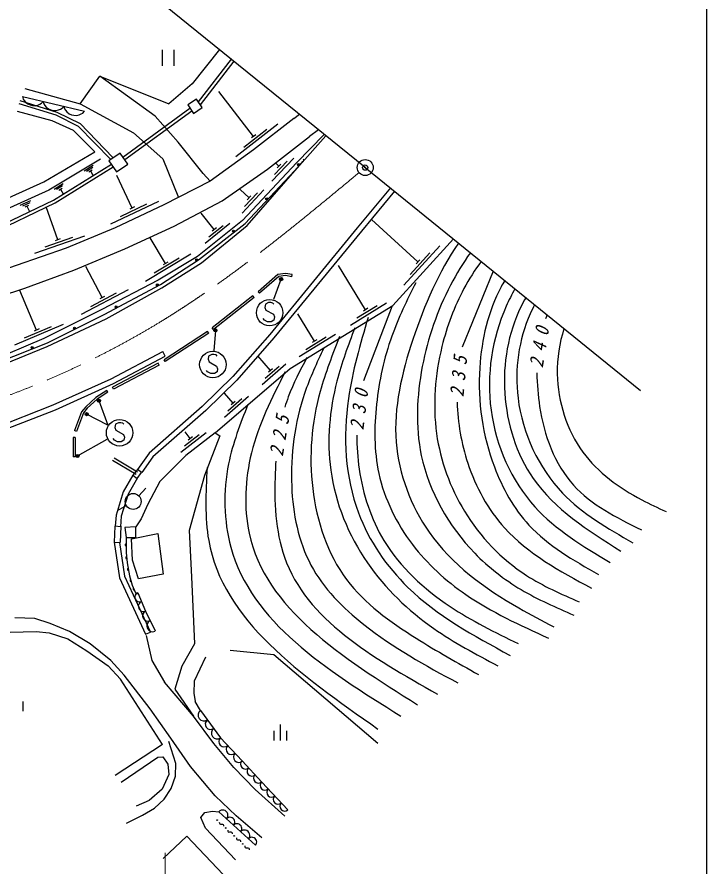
# Model space of a CAD drawing. Units: millimetres, scale not verified. Extents: x 40000 to 680000, y 20000 to 380000.
# Drawn here: x 513882 to 579000, y 238534 to 318805 of the extents above; entities that cross this region are included whole.
import ezdxf

# ---------------------------------------------------------------- set-up
doc = ezdxf.new("R2010")
doc.units = ezdxf.units.MM
doc.header["$LTSCALE"] = 1000
doc.header["$PDMODE"] = 32
doc.header["$PDSIZE"] = 500
doc.linetypes.add('CHAIN', pattern=[18.5, 12, -1.5, 3.5, -1.5])
for name, color, linetype, lineweight in [('M-BGD', 7, 'Continuous', 25), ('M-BMK', 2, 'CHAIN', 13), ('M-BMK-SRVR', 3, 'Continuous', 25), ('M-STR-HTXT', 7, 'Continuous', 13), ('M-STR-STRC', 7, 'Continuous', 25), ('M-TTL-BAND', 7, 'Continuous', 25)]:
    doc.layers.add(name, color=color, linetype=linetype, lineweight=lineweight)
doc.layers.add('M-OTRS', color=6, linetype='Continuous')
doc.styles.add('ＭＳ ゴシック', font='')
doc.styles.get('ＭＳ ゴシック').set_extended_font_data('MS Gothic')

msp = doc.modelspace()

# ---------------------------------------------------------------- linework, layer by layer
at = {"layer": 'M-BGD'}
for p, q in [((527581, 315689), (527581, 314189)), ((528721, 314189), (528721, 315689)), ((531005, 310789), (534119, 314821)), ((534353, 314632), (531176, 310520)), ((536210, 307534), (532934, 311760)), ((514405, 311283), (520244, 309902)), ((523868, 305580), (530196, 310201)), ((524045, 305337), (530373, 309959)), ((539997, 309205), (540533, 309622)), ((538492, 308670), (534541, 305607)), ((537450, 308179), (535277, 306494)), ((536408, 307687), (536013, 307381)), ((542332, 308163), (541483, 307520)), ((539998, 305484), (537944, 303298)), ((539388, 305200), (538190, 303924)), ((540527, 304790), (540868, 305155)), ((520221, 304284), (521078, 304798)), ((521023, 304578), (520440, 304229)), ((520660, 304174), (520968, 304359)), ((520814, 304266), (521081, 303820)), ((535418, 299319), (540527, 304790)), ((538607, 304733), (538320, 305002)), ((538778, 304915), (538435, 304551)), ((524760, 300767), (523290, 303842)), ((517385, 302555), (518243, 303069)), ((518188, 302850), (517604, 302500)), ((517824, 302445), (518133, 302630)), ((532103, 303304), (527728, 301077)), ((517978, 302538), (518246, 302092)), ((535784, 301730), (534936, 302527)), ((537176, 302480), (535121, 300294)), ((536566, 302196), (535367, 300921)), ((535955, 301912), (535613, 301548)), ((514177, 301040), (515181, 301491)), ((515092, 301258), (514410, 300951)), ((514643, 300863), (515004, 301025)), ((527231, 301394), (522720, 299238)), ((526108, 301135), (523627, 299949)), ((514823, 300944), (515058, 300422)), ((517723, 297761), (516631, 300887)), ((524985, 300875), (524534, 300659)), ((532499, 298744), (531263, 300280)), ((551722, 295674), (547351, 299671)), ((531021, 295874), (535418, 299319)), ((533981, 299295), (531644, 297415)), ((533337, 299098), (531974, 298001)), ((532694, 298901), (532304, 298588)), ((520248, 298113), (515528, 296464)), ((519103, 297978), (516507, 297071)), ((517959, 297843), (517487, 297678)), ((527886, 295537), (526437, 297954)), ((553778, 297181), (550404, 293492)), ((530288, 296394), (525999, 293823)), ((552834, 296520), (550978, 294491)), ((529194, 296030), (526835, 294616)), ((527430, 293541), (531021, 295874)), ((528101, 295666), (527672, 295409)), ((551891, 295858), (551553, 295489)), ((521917, 292309), (520367, 295254)), ((546786, 291162), (544209, 295337)), ((558829, 294790), (555893, 287613)), ((539831, 294281), (539862, 294479)), ((524362, 293031), (519937, 290702)), ((522104, 290707), (527430, 293541)), ((515736, 289246), (514151, 292976)), ((523250, 292728), (520817, 291447)), ((522138, 292425), (521696, 292193)), ((536147, 292460), (532296, 289449)), ((536270, 292302), (532419, 289292)), ((536270, 292302), (536147, 292460)), ((536763, 292713), (536632, 292864)), ((548751, 291787), (545347, 289686)), ((547875, 291540), (545961, 290358)), ((549289, 291532), (546574, 284442)), ((516763, 288040), (522104, 290707)), ((541963, 288184), (540372, 290761)), ((546999, 291293), (546574, 291031)), ((563911, 290671), (563761, 290291)), ((516734, 287683), (522290, 290289)), ((518232, 289764), (513631, 287808)), ((517099, 289554), (514568, 288478)), ((515966, 289344), (515506, 289148)), ((531865, 289107), (527761, 286426)), ((531975, 288940), (531865, 289107)), ((532419, 289292), (532296, 289449)), ((531975, 288940), (527870, 286259)), ((543927, 288809), (540523, 286708)), ((543051, 288562), (541137, 287380)), ((542175, 288315), (541750, 288052)), ((511252, 285872), (516763, 288040)), ((511362, 285500), (516734, 287683)), ((527869, 286787), (527633, 287228)), ((537808, 285421), (536607, 286801)), ((527211, 286101), (522906, 283851)), ((527303, 285924), (522998, 283673)), ((527303, 285924), (527211, 286101)), ((527870, 286259), (527761, 286426)), ((539268, 286029), (537005, 284059)), ((538632, 285807), (537312, 284658)), ((537997, 285586), (537619, 285257)), ((522465, 283379), (522356, 283546)), ((522998, 283673), (522906, 283851)), ((534273, 282345), (533462, 283277)), ((535733, 282953), (533470, 280983)), ((535098, 282731), (533778, 281582)), ((534462, 282509), (534085, 282181)), ((519503, 279671), (519315, 279740)), ((531729, 279521), (529353, 277691)), ((530236, 279002), (529750, 279633)), ((519176, 279097), (519169, 277264)), ((519376, 279096), (519176, 279097)), ((519376, 279096), (519369, 277263)), ((531082, 279338), (529695, 278270)), ((530434, 279155), (530038, 278849)), ((519369, 277263), (519169, 277264)), ((523048, 277172), (525268, 275850)), ((525114, 275592), (522895, 276914)), ((525247, 276085), (524813, 275531)), ((524813, 275531), (525210, 275220)), ((525364, 273601), (526054, 274324)), ((524202, 272672), (523345, 272158)), ((523108, 270729), (523061, 269204)), ((523662, 270646), (523108, 270729)), ((523668, 270711), (523621, 269187)), ((523061, 269204), (523621, 269187)), ((523548, 269189), (524038, 266002)), ((524038, 266002), (526465, 260723)), ((524760, 265163), (525073, 264428)), ((525073, 264428), (525286, 264439)), ((525286, 264439), (526014, 262703)), ((526014, 262703), (526914, 260831)), ((526010, 260514), (526465, 260723)), ((527621, 250102), (523664, 256288)), ((514440, 254159), (514440, 253259)), ((531200, 253315), (530693, 254167)), ((531200, 253315), (533092, 250740)), ((538120, 251395), (538120, 250495)), ((538720, 251995), (538720, 250495)), ((539320, 251395), (539320, 250495)), ((533092, 250740), (535126, 248565)), ((527621, 250102), (523153, 247167)), ((535126, 248565), (536972, 246560)), ((536972, 246560), (539437, 243945)), ((536385, 240582), (532929, 243744)), ((534512, 239196), (531665, 242188))]:
    msp.add_line(p, q, dxfattribs=at)
for points in [[(533001, 315727), (530428, 312479), (528195, 310609)], [(514615, 312056), (519839, 310601), (521711, 313209), (528195, 310609)], [(532103, 303304), (531441, 304020), (529083, 306970), (526919, 309441), (521711, 313209)], [(514158, 310932), (517652, 309831), (519836, 308741), (522936, 305546)], [(514405, 311283), (514476, 311061), (514565, 310916), (514693, 310763), (514899, 310591), (515124, 310497), (515357, 310441), (515600, 310425), (515861, 310487), (516044, 310566), (516189, 310656), (516352, 310823)], [(516352, 310823), (516422, 310600), (516512, 310456), (516640, 310302), (516846, 310130), (517070, 310036), (517303, 309981), (517546, 309965), (517807, 310026), (517991, 310106), (518135, 310195), (518298, 310362)], [(516398, 303225), (521225, 306085), (519221, 308102), (517194, 309002), (513923, 309885)], [(514068, 310646), (517540, 309552), (519656, 308495), (522721, 305337)], [(518298, 310362), (518369, 310140), (518458, 309996), (518586, 309842), (518792, 309670), (519016, 309576), (519250, 309521), (519492, 309504), (519754, 309566), (519937, 309646), (520081, 309735), (520244, 309902)], [(519839, 310601), (524891, 307859), (527647, 305404), (529119, 301752)], [(539997, 309205), (536211, 306269), (532103, 303304)], [(499760, 289569), (504610, 290435), (509794, 291630), (514610, 293203), (519233, 294903), (524071, 296902), (528721, 299038), (533254, 301440), (537528, 304436), (541483, 307520)], [(542878, 307720), (540261, 305033), (535148, 299593), (530918, 296189), (527190, 293954), (521899, 291170), (516403, 288443), (511080, 286180)], [(522290, 290289), (527556, 293233), (531301, 295584), (535605, 299104), (540527, 304790), (543032, 307596)], [(521754, 305371), (516876, 302447), (510527, 299594), (505534, 297408), (499270, 295506), (495793, 294252), (495867, 291691)], [(540881, 305389), (540899, 305373), (540917, 305339), (540927, 305306), (540928, 305263), (540921, 305229), (540901, 305190), (540868, 305155)], [(499202, 294360), (505903, 296379), (511079, 298507), (517325, 301510), (522791, 304899)], [(499289, 294072), (506004, 296096), (511202, 298233), (517469, 301247), (522949, 304644)], [(474028, 297827), (474510, 294404), (480708, 294447), (488368, 295115), (495109, 295531), (499073, 296431), (505051, 298196), (510052, 300385), (516398, 303225)], [(549119, 302661), (545998, 298908), (537751, 288828), (534258, 284859), (531347, 282025), (526341, 277609), (525247, 276085)], [(549508, 302347), (546384, 298590), (538132, 288504), (534621, 284514), (531687, 281658), (526714, 277271), (525653, 275793)], [(527728, 301077), (523148, 298888), (518516, 296979), (513795, 295330), (509087, 293700), (504218, 292573), (498974, 291589)], [(532582, 279547), (539646, 285603), (549339, 291571), (555064, 297842)], [(539862, 294479), (539217, 294581), (538512, 294502), (536632, 292864)], [(539831, 294281), (539213, 294379), (538596, 294310), (536763, 292713)], [(490352, 274906), (494332, 275490), (500187, 276655), (506014, 278199), (508114, 278777), (511703, 279990), (517308, 282180), (522775, 284628), (527633, 287228)], [(506146, 277717), (508260, 278299), (511874, 279520), (517501, 281718), (522996, 284179), (527869, 286787)], [(522356, 283546), (521312, 282866), (520365, 282003), (519967, 281531), (519315, 279740)], [(522465, 283379), (521434, 282708), (520518, 281874), (520143, 281429), (519503, 279671)], [(532582, 279547), (529805, 277408), (527373, 274925), (526231, 272801), (525585, 271401), (525090, 270664)], [(532582, 279547), (533017, 279256), (531577, 275494), (530121, 270307), (530351, 265926), (530632, 259603)], [(524813, 275531), (523909, 273948), (523229, 271769), (523152, 270722)], [(525210, 275220), (525644, 275774), (525247, 276085)], [(525247, 275283), (524370, 273747), (523723, 271675), (523648, 270648)], [(523041, 269198), (523555, 265857), (526010, 260514)], [(524180, 269052), (524155, 269044), (524135, 269032), (524115, 269012), (524103, 268992), (524095, 268968), (524095, 268936), (524103, 268912), (524115, 268892), (524135, 268872), (524155, 268860), (524179, 268852)], [(524182, 269665), (524176, 268239), (524267, 267255), (524503, 266023), (524760, 265163)], [(524213, 267847), (524189, 267836), (524171, 267823), (524153, 267801), (524142, 267780), (524137, 267755), (524140, 267723), (524150, 267700), (524164, 267681), (524185, 267663), (524206, 267653), (524231, 267647)], [(524366, 266737), (524344, 266725), (524327, 266710), (524311, 266686), (524303, 266664), (524300, 266639), (524306, 266608), (524318, 266586), (524334, 266568), (524357, 266552), (524379, 266544), (524404, 266541)], [(524603, 265689), (524582, 265675), (524566, 265657), (524553, 265632), (524547, 265610), (524546, 265585), (524555, 265554), (524570, 265533), (524587, 265517), (524612, 265504), (524635, 265498), (524660, 265497)], [(524877, 264887), (524858, 264871), (524844, 264852), (524834, 264826), (524831, 264802), (524833, 264777), (524845, 264748), (524862, 264729), (524881, 264715), (524907, 264705), (524930, 264701), (524955, 264703)], [(525080, 264428), (525089, 264404), (525102, 264385), (525123, 264366), (525144, 264355), (525168, 264349), (525200, 264350), (525223, 264359), (525243, 264372), (525262, 264393), (525273, 264414), (525279, 264438)], [(528388, 250695), (526435, 253480), (524010, 256649), (522734, 258031), (520773, 259618), (518829, 260779), (517000, 261535), (515556, 262002), (513673, 262057)], [(499926, 260082), (507554, 260399), (511963, 260669), (515704, 260773), (516901, 260658), (518687, 260085), (520481, 258960), (522496, 257534), (523664, 256288)], [(526068, 260407), (526610, 258038), (527794, 255997)], [(530632, 259603), (529433, 257496), (528791, 255331), (530530, 252772)], [(533993, 259002), (538126, 258605), (547950, 250235)], [(531684, 258340), (530604, 256096), (530569, 254939), (530693, 254167)], [(539166, 243326), (536356, 245864), (534360, 247940), (532445, 250207), (530530, 252772), (527794, 255997)], [(536992, 241281), (534569, 243379), (532571, 245250), (530245, 248021), (528388, 250695)], [(524206, 242680), (525733, 243425), (526869, 244087), (527774, 244928), (528418, 245953), (528837, 247106), (528875, 248307), (528196, 250383)], [(523703, 246530), (527167, 248896), (527657, 248936), (528108, 248260), (528203, 247269), (527576, 245893), (526341, 244827), (525125, 244283)], [(531665, 242188), (531223, 243205), (531606, 243669), (532318, 243804), (532929, 243744)], [(532974, 242780), (532979, 242684), (533014, 242621), (533080, 242590), (533175, 242592), (533270, 242593), (533335, 242562), (533371, 242499), (533376, 242404)], [(533777, 242028), (533783, 241933), (533818, 241870), (533883, 241839), (533978, 241840), (534074, 241842), (534139, 241811), (534174, 241748), (534179, 241652)], [(533338, 237819), (529901, 241450), (527672, 239340)], [(534581, 241277), (534586, 241182), (534621, 241119), (534686, 241088), (534782, 241089), (534877, 241090), (534942, 241059), (534977, 240996), (534982, 240901)], [(535384, 240525), (535389, 240430), (535424, 240367), (535490, 240336), (535585, 240337), (535680, 240339), (535745, 240308), (535781, 240245), (535786, 240150)]]:
    msp.add_lwpolyline(points, dxfattribs=at)
for points in [[(529996, 310497), (530532, 309702), (531354, 310257), (530817, 311051)], [(522556, 305224), (523265, 304181), (524328, 304904), (523618, 305947)], [(525080, 269662), (525090, 270664), (524046, 270583), (524182, 269665)], [(524686, 269520), (527159, 270039), (527687, 266203), (525339, 265762), (524768, 267525)]]:
    msp.add_lwpolyline(points, close=True, dxfattribs=at)
for centre, radius in [((540454, 304858), 100), ((540454, 304858), 60), ((540454, 304858), 20), ((537444, 301635), 100), ((537444, 301635), 60), ((537444, 301635), 20), ((534306, 298575), 100), ((534306, 298575), 60), ((534306, 298575), 20), ((530834, 295871), 100), ((530834, 295871), 60), ((530834, 295871), 20), ((527131, 293495), 100), ((527131, 293495), 60), ((527131, 293495), 20), ((523238, 291423), 100), ((523238, 291423), 60), ((523238, 291423), 20), ((519311, 289423), 100), ((519311, 289423), 60), ((519311, 289423), 20), ((515319, 287579), 100), ((515319, 287579), 60), ((515319, 287579), 20), ((524845, 273058), 750), ((532773, 242967), 33), ((532773, 242967), 22), ((532773, 242967), 11), ((532773, 242967), 1.1), ((533577, 242216), 33), ((533577, 242216), 22), ((533577, 242216), 11), ((533577, 242216), 1.1), ((534380, 241465), 33), ((534380, 241465), 22), ((534380, 241465), 11), ((534380, 241465), 1.1), ((535183, 240713), 33), ((535183, 240713), 22), ((535183, 240713), 11), ((535183, 240713), 1.1)]:
    msp.add_circle(centre, radius, dxfattribs=at)
for centre, radius, start, end in [((525460, 264024), 450, 112.7472, 292.7472), ((525827, 263148), 500, 112.7472, 292.7472), ((526231, 262252), 500, 115.68971, 295.68971), ((526686, 261306), 550, 115.68971, 295.68971), ((531526, 252872), 550, 126.29948, 306.29948), ((532148, 252026), 500, 126.29948, 306.29948), ((532769, 251179), 550, 126.29948, 306.29948), ((533433, 250375), 500, 133.07608, 313.07608), ((534116, 249645), 500, 133.07608, 313.07608), ((534799, 248914), 500, 133.07608, 313.07608), ((535430, 248234), 450, 132.64385, 312.64385), ((536040, 247572), 450, 132.64385, 312.64385), ((536650, 246910), 450, 132.64385, 312.64385), ((537280, 246233), 450, 133.30902, 313.30902), ((537898, 245578), 450, 133.30902, 313.30902), ((538515, 244923), 450, 133.30902, 313.30902), ((539132, 244268), 450, 133.30902, 313.30902), ((533287, 243417), 500, 317.54498, 137.54498), ((533988, 242776), 450, 317.54498, 137.54498), ((534652, 242168), 450, 317.54498, 137.54498), ((535352, 241527), 500, 317.54498, 137.54498), ((536053, 240886), 450, 317.54498, 137.54498)]:
    msp.add_arc(centre, radius, start, end, dxfattribs=at)
for points, knots in [([(555535, 297460), (553668, 294723), (552341, 291618), (551239, 288365), (550200, 285193), (549412, 281945), (549660, 278669), (549918, 275637), (551025, 272634), (552776, 270146), (554914, 267111), (558011, 264843), (561232, 262996), (562323, 262370), (563429, 261793), (564535, 261216)], [0, 0, 0, 0, 1, 1, 1, 2, 2, 2, 3, 3, 3, 4, 4, 4, 5, 5, 5, 5]), ([(556668, 296542), (555976, 295570), (555353, 294548), (554803, 293495), (553541, 291080), (552661, 288501), (552125, 285788), (551609, 283012), (551467, 280164), (552031, 277410), (552778, 273954), (554612, 270716), (557076, 268176), (558382, 266830), (559865, 265680), (561460, 264733), (563046, 263792), (564745, 263051), (566443, 262310)], [0, 0, 0, 0, 1, 1, 1, 2, 2, 2, 3, 3, 3, 4, 4, 4, 5, 5, 5, 6, 6, 6, 6]), ([(557676, 295725), (557081, 294906), (556538, 294048), (556053, 293156), (555139, 291438), (554466, 289608), (553986, 287701), (553340, 285005), (553107, 282216), (553473, 279463), (553850, 276879), (554749, 274381), (556110, 272143), (557584, 269719), (559599, 267599), (561958, 266075), (563520, 265066), (565233, 264318), (566945, 263570)], [0, 0, 0, 0, 1, 1, 1, 2, 2, 2, 3, 3, 3, 4, 4, 4, 5, 5, 5, 6, 6, 6, 6]), ([(559911, 293913), (559791, 293716), (559677, 293516), (559567, 293314), (558325, 291016), (557732, 288363), (557550, 285679), (557362, 282476), (557804, 279302), (558931, 276321), (559693, 274306), (560767, 272379), (562201, 270827), (564006, 268872), (566381, 267513), (568756, 266153)], [0, 0, 0, 0, 1, 1, 1, 2, 2, 2, 3, 3, 3, 4, 4, 4, 5, 5, 5, 5]), ([(551506, 293716), (550690, 292055), (549873, 290395), (549251, 288661), (548514, 286605), (548049, 284447), (547813, 282257), (547576, 280069), (547567, 277850), (548025, 275702), (548563, 273276), (549690, 270974), (551201, 268988), (552604, 267144), (554338, 265572), (556233, 264269), (558657, 262603), (561346, 261376), (564035, 260149)], [0, 0, 0, 0, 1, 1, 1, 2, 2, 2, 3, 3, 3, 4, 4, 4, 5, 5, 5, 6, 6, 6, 6]), ([(560873, 293133), (560575, 292602), (560301, 292057), (560055, 291501), (558702, 288438), (558174, 285015), (558624, 281674), (559078, 278305), (560528, 275018), (562754, 272551), (564721, 270369), (567295, 268828), (569869, 267286)], [0, 0, 0, 0, 1, 1, 1, 2, 2, 2, 3, 3, 3, 4, 4, 4, 4]), ([(561904, 292298), (561740, 292012), (561585, 291722), (561440, 291427), (560226, 288943), (559729, 286103), (559913, 283283), (560101, 280392), (561005, 277521), (562600, 275227), (564619, 272324), (567744, 270345), (570869, 268366)], [0, 0, 0, 0, 1, 1, 1, 2, 2, 2, 3, 3, 3, 4, 4, 4, 4]), ([(562731, 291627), (562585, 291351), (562449, 291071), (562321, 290787), (561222, 288329), (560832, 285539), (561167, 282818), (561580, 279472), (563090, 276231), (565364, 273851), (567235, 271893), (569623, 270518), (572011, 269143)], [0, 0, 0, 0, 1, 1, 1, 2, 2, 2, 3, 3, 3, 4, 4, 4, 4]), ([(547016, 290421), (546273, 287901), (545530, 285381), (545157, 282762), (544644, 279164), (544828, 275378), (546104, 271980), (547099, 269327), (548759, 266911), (550776, 264941), (553543, 262239), (556983, 260378), (560422, 258517)], [0, 0, 0, 0, 1, 1, 1, 2, 2, 2, 3, 3, 3, 4, 4, 4, 4]), ([(545758, 289446), (545139, 287792), (544520, 286138), (544076, 284424), (543370, 281696), (543107, 278815), (543491, 276016), (543920, 272893), (545155, 269872), (546949, 267267), (548630, 264823), (550802, 262745), (553216, 261059), (555125, 259725), (557185, 258635), (559246, 257546)], [0, 0, 0, 0, 1, 1, 1, 2, 2, 2, 3, 3, 3, 4, 4, 4, 5, 5, 5, 5]), ([(565505, 289379), (565059, 288017), (564849, 286563), (564872, 285102), (564928, 282442), (565756, 279813), (567291, 277721), (568705, 275793), (570719, 274321), (572844, 273206), (573597, 272811), (574365, 272460), (575132, 272110)], [0, 0, 0, 0, 1, 1, 1, 2, 2, 2, 3, 3, 3, 4, 4, 4, 4]), ([(544328, 288625), (543651, 286912), (542975, 285200), (542491, 283430), (541686, 280480), (541414, 277369), (541785, 274277), (542156, 271185), (543168, 268112), (544988, 265677), (546689, 263399), (549096, 261680), (551544, 260142), (553491, 258919), (555464, 257811), (557437, 256704)], [0, 0, 0, 0, 1, 1, 1, 2, 2, 2, 3, 3, 3, 4, 4, 4, 5, 5, 5, 5]), ([(542830, 287554), (542177, 286142), (541524, 284729), (541023, 283263), (540071, 280474), (539671, 277491), (539803, 274491), (539916, 271895), (540428, 269286), (541625, 267043), (542801, 264843), (544638, 262995), (546627, 261420), (549383, 259237), (552432, 257576), (555481, 255914)], [0, 0, 0, 0, 1, 1, 1, 2, 2, 2, 3, 3, 3, 4, 4, 4, 5, 5, 5, 5]), ([(541240, 286642), (540597, 285423), (539954, 284205), (539483, 282929), (539364, 282607), (539256, 282282), (539158, 281953)], [0, 0, 0, 0, 1, 1, 1, 2, 2, 2, 2]), ([(539183, 285292), (537930, 282824), (536677, 280356), (536010, 277640), (535400, 275158), (535279, 272468), (535787, 270074), (537312, 262892), (544500, 258376), (551688, 253860)], [0, 0, 0, 0, 1, 1, 1, 2, 2, 2, 3, 3, 3, 3]), ([(562927, 285190), (562988, 284134), (563050, 283078), (563208, 282014), (563608, 279321), (564627, 276573), (566396, 274601), (568079, 272724), (570442, 271548), (572805, 270373)], [0, 0, 0, 0, 1, 1, 1, 2, 2, 2, 3, 3, 3, 3]), ([(535665, 282217), (534954, 280387), (534242, 278556), (533852, 276613), (533331, 274016), (533384, 271217), (534057, 268744), (535991, 261634), (543042, 257209), (550092, 252784)], [0, 0, 0, 0, 1, 1, 1, 2, 2, 2, 3, 3, 3, 3]), ([(555412, 282429), (555474, 280478), (555807, 278538), (556424, 276676), (557172, 274422), (558338, 272281), (559895, 270554), (562105, 268104), (565103, 266486), (568102, 264868)], [0, 0, 0, 0, 1, 1, 1, 2, 2, 2, 3, 3, 3, 3]), ([(545943, 279320), (545943, 278251), (546023, 277179), (546180, 276117), (546533, 273729), (547278, 271392), (548512, 269353), (550031, 266843), (552290, 264784), (554753, 263143), (556801, 261778), (558990, 260703), (561179, 259627)], [0, 0, 0, 0, 1, 1, 1, 2, 2, 2, 3, 3, 3, 4, 4, 4, 4]), ([(531821, 276250), (531704, 273889), (531588, 271527), (531970, 269363), (533294, 261847), (540621, 256705), (547948, 251563)], [0, 0, 0, 0, 1, 1, 1, 2, 2, 2, 2]), ([(538307, 276848), (538287, 276499), (538266, 276150), (538250, 275798), (538127, 273107), (538267, 270250), (539119, 267803), (541175, 261896), (547373, 258373), (553571, 254849)], [0, 0, 0, 0, 1, 1, 1, 2, 2, 2, 3, 3, 3, 3])]:
    msp.add_open_spline(points, degree=3, knots=knots, dxfattribs=at)
at = {"layer": 'M-BMK'}
msp.add_open_spline([(546153, 304102), (540078, 299062), (534003, 294022), (527283, 289938), (521585, 286476), (515423, 283702), (509060, 281682), (506754, 280950), (504421, 280317), (502089, 279684)], degree=3, knots=[0, 0, 0, 0, 1, 1, 1, 2, 2, 2, 3, 3, 3, 3], dxfattribs=at)
at = {"layer": 'M-BMK-SRVR'}
for q in [(515426, 329975), (572734, 283518)]:
    msp.add_line((546745, 304586), q, dxfattribs=at)
for radius in [750, 30]:
    msp.add_circle((546745, 304586), radius, dxfattribs=at)
at = {"layer": 'M-OTRS'}
msp.add_point((546745, 304586), dxfattribs=at)
at = {"layer": 'M-STR-HTXT'}
msp.add_line((527869, 233859), (527869, 239859), dxfattribs=at)
at = {"layer": 'M-STR-STRC'}
for p, q in [((538121, 292150), (538804, 294052)), ((532602, 289212), (532447, 287268)), ((519592, 277350), (522380, 278927))]:
    msp.add_line(p, q, dxfattribs=at)
for points in [[(538125, 291683), (538025, 291783), (537825, 291833), (537625, 291833), (537325, 291683), (537275, 291383), (537375, 291133), (538075, 290733), (538175, 290483), (538125, 290183), (537875, 290033), (537525, 290033), (537225, 290183), (537125, 290333)], [(532768, 286786), (532668, 286886), (532468, 286936), (532268, 286936), (531968, 286786), (531918, 286486), (532018, 286236), (532718, 285836), (532818, 285586), (532768, 285286), (532518, 285136), (532168, 285136), (531868, 285286), (531768, 285436)], [(521609, 282574), (522459, 280265), (520454, 281294)], [(523967, 280341), (523867, 280441), (523667, 280491), (523467, 280491), (523167, 280341), (523117, 280041), (523217, 279791), (523917, 279391), (524017, 279141), (523967, 278841), (523717, 278691), (523367, 278691), (523067, 278841), (522967, 278991)]]:
    msp.add_lwpolyline(points, dxfattribs=at)
for centre, radius in [((538804, 294052), 150), ((538804, 294052), 90), ((538804, 294052), 30), ((537725, 290883), 1250), ((532602, 289212), 150), ((532602, 289212), 90), ((532602, 289212), 30), ((532368, 285986), 1250), ((521609, 282574), 150), ((521609, 282574), 90), ((521609, 282574), 30), ((520454, 281294), 150), ((520454, 281294), 90), ((520454, 281294), 30), ((523567, 279541), 1250), ((519592, 277350), 150), ((519592, 277350), 90), ((519592, 277350), 30)]:
    msp.add_circle(centre, radius, dxfattribs=at)
at = {"layer": 'M-TTL-BAND'}
msp.add_line((579000, 20000), (579000, 370000), dxfattribs=at)

# ---------------------------------------------------------------- texts
at = {"layer": 'M-BGD', "char_height": 1320, "attachment_point": 7, "style": 'ＭＳ ゴシック'}
for s, insert, rotation in [('\\T1.87;\\W0.9;\\Q15;240', (563519, 285625), 80.7), ('\\T1.87;\\W0.9;\\Q15;235', (556042, 282889), 84.7), ('\\T1.87;\\W0.9;\\Q15;230', (546591, 279750), 83), ('\\T1.87;\\W0.9;\\Q15;225', (538988, 277261), 80.5)]:
    msp.add_mtext(s, dxfattribs=dict(at, insert=insert, rotation=rotation))

doc.saveas('drawing.dxf')
